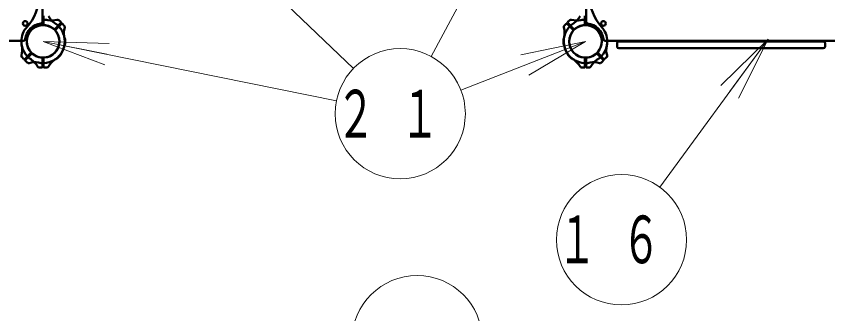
# Model space of a CAD drawing. Units: millimetres on the paper, scale 1:60. Extents: x -385 to 0, y -594 to 267.
# Drawn here: x -256.59 to -219.19, y 102.17 to 115.88 of the extents above; entities that cross this region are included whole.
import ezdxf

# ---------------------------------------------------------------- set-up
doc = ezdxf.new("R2010")
doc.units = ezdxf.units.MM
doc.layers.add('LY_3', color=140, linetype='Continuous', lineweight=50)
doc.styles.add('ＭＳ ゴシック', font='')
doc.styles.get('ＭＳ ゴシック').set_extended_font_data('MS Gothic')

msp = doc.modelspace()

# ---------------------------------------------------------------- linework, layer by layer
at = {"layer": 'LY_3', "color": 7, "lineweight": 13}
for p, q in [((-255.356, 127.217), (-241.056, 113.464)), ((-230.356, 127.217), (-237.47, 114.025)), ((-255.356, 114.717), (-252.416, 114.122)), ((-255.356, 114.717), (-252.317, 114.612)), ((-252.515, 113.632), (-255.356, 114.717)), ((-255.356, 114.717), (-241.834, 111.98)), ((-230.356, 114.717), (-236.099, 112.476)), ((-233.333, 114.092), (-230.356, 114.717)), ((-230.356, 114.717), (-233.151, 113.626)), ((-230.356, 114.717), (-232.969, 113.161)), ((-221.94, 114.812), (-226.923, 107.999)), ((-224.115, 112.686), (-221.94, 114.812)), ((-221.94, 114.812), (-223.711, 112.391)), ((-221.94, 114.812), (-223.308, 112.095))]:
    msp.add_line(p, q, dxfattribs=at)
at = {"layer": 'LY_3'}
for p, q in [((-255.381, 120.967), (-255.381, 115.627)), ((-230.331, 120.967), (-230.331, 115.627)), ((-255.381, 115.498), (-255.381, 116.808)), ((-230.331, 115.498), (-230.331, 116.808)), ((-255.331, 115.498), (-255.331, 115.891)), ((-254.545, 115.613), (-254.634, 115.695)), ((-231.168, 115.613), (-231.079, 115.695)), ((-230.381, 115.498), (-230.381, 115.891)), ((-254.822, 115.287), (-254.544, 115.565)), ((-254.786, 115.252), (-254.509, 115.529)), ((-254.461, 115.529), (-254.378, 115.44)), ((-231.252, 115.529), (-231.335, 115.44)), ((-230.926, 115.252), (-231.204, 115.529)), ((-230.891, 115.287), (-231.169, 115.565)), ((-254.37, 114.884), (-254.368, 114.884)), ((-231.342, 114.884), (-231.345, 114.884)), ((-261.606, 114.742), (-256.267, 114.742)), ((-254.37, 114.55), (-254.368, 114.55)), ((-231.342, 114.55), (-231.345, 114.55)), ((-224.106, 114.742), (-229.446, 114.742)), ((-228.898, 114.484), (-228.898, 114.634)), ((-228.815, 114.717), (-219.398, 114.717)), ((-224.106, 114.742), (-218.767, 114.742)), ((-219.315, 114.484), (-219.315, 114.634)), ((-255.926, 114.182), (-256.204, 113.905)), ((-255.891, 114.147), (-256.169, 113.869)), ((-254.541, 114.138), (-254.539, 114.136)), ((-231.171, 114.138), (-231.173, 114.136)), ((-229.822, 114.147), (-229.544, 113.869)), ((-229.786, 114.182), (-229.509, 113.905)), ((-228.815, 114.4), (-219.398, 114.4)), ((-256.252, 113.906), (-256.341, 114.001)), ((-256.168, 113.821), (-256.072, 113.732)), ((-255.381, 113.936), (-255.381, 113.543)), ((-255.331, 113.936), (-255.331, 113.543)), ((-254.777, 113.902), (-254.775, 113.9)), ((-230.936, 113.902), (-230.938, 113.9)), ((-230.381, 113.936), (-230.381, 113.543)), ((-230.331, 113.936), (-230.331, 113.543)), ((-229.545, 113.821), (-229.641, 113.732)), ((-229.461, 113.906), (-229.371, 114.001)), ((-255.416, 113.51), (-255.537, 113.514)), ((-255.297, 113.51), (-255.166, 113.515)), ((-230.416, 113.51), (-230.547, 113.515)), ((-230.297, 113.51), (-230.176, 113.514))]:
    msp.add_line(p, q, dxfattribs=at)
for centre in [(-256.181, 115.542), (-229.531, 115.542)]:
    msp.add_circle(centre, 0.108, dxfattribs=at)
at = {"layer": 'LY_3', "color": 7, "lineweight": 13}
for centre in [(-238.894, 111.385), (-228.694, 105.578), (-238.115, 100.932)]:
    msp.add_circle(centre, 3, dxfattribs=at)
at = {"layer": 'LY_3'}
for centre, radius, start, end in [((-257.702, 116.845), 2.167, 317.7828, 358.9158), ((-228.011, 116.845), 2.167, 181.0841, 222.2172), ((-255.465, 115.627), 0.0833, 276.7872, 0), ((-255.356, 114.717), 1, 77.7272, 91.4325), ((-254.967, 116.509), 0.833, 257.7272, 287.5412), ((-254.365, 116.259), 0.833, 207.4588, 237.2728), ((-254.69, 115.634), 0.0833, 47, 107.5412), ((-254.568, 115.588), 0.0333, 315, 47), ((-231.145, 115.588), 0.0333, 133, 225), ((-231.022, 115.634), 0.0833, 72.4588, 133), ((-230.746, 116.509), 0.833, 252.4588, 282.2728), ((-231.348, 116.259), 0.833, 302.7272, 332.5412), ((-230.356, 114.717), 1, 88.5675, 102.2728), ((-230.248, 115.627), 0.0833, 180, 263.2128), ((-255.356, 114.717), 1, 137.7828, 180), ((-255.356, 114.717), 0.833, 96.7872, 173.2128), ((-255.356, 114.717), 0.75, 94.2707, 180), ((-255.356, 114.717), 0.75, 135, 220.7293), ((-255.356, 114.717), 0.75, 49.2707, 135), ((-255.415, 115.498), 0.0333, 274.2707, 0), ((-255.298, 115.498), 0.0333, 180, 265.7293), ((-255.356, 114.717), 0.75, 0, 85.7293), ((-254.845, 115.311), 0.0333, 229.2707, 315), ((-255.356, 114.717), 1, 0, 57.2728), ((-254.763, 115.228), 0.0333, 135, 220.7293), ((-254.485, 115.506), 0.0333, 43, 135), ((-253.565, 115.107), 0.833, 162.4588, 192.2728), ((-254.439, 115.383), 0.0833, 342.4588, 43), ((-231.274, 115.383), 0.0833, 137, 197.5412), ((-230.356, 114.717), 1, 122.7272, 180), ((-232.148, 115.107), 0.833, 347.7272, 17.5412), ((-231.228, 115.506), 0.0333, 45, 137), ((-230.356, 114.717), 0.75, 94.2707, 180), ((-230.95, 115.228), 0.0333, 319.2707, 45), ((-230.867, 115.311), 0.0333, 225, 310.7293), ((-230.356, 114.717), 0.75, 45, 130.7293), ((-230.415, 115.498), 0.0333, 274.2707, 0), ((-230.298, 115.498), 0.0333, 180, 265.7293), ((-230.356, 114.717), 0.75, 0, 85.7293), ((-230.356, 114.717), 0.833, 6.7872, 83.2128), ((-230.356, 114.717), 0.75, 319.2707, 45), ((-230.356, 114.717), 1, 0, 42.2172), ((-255.356, 114.717), 0.75, 315, 40.7293), ((-255.356, 114.717), 1, 315, 12.2728), ((-254.368, 114.867), 0.0167, 8.6269, 90), ((-255.356, 114.717), 1.017, 0, 8.6269), ((-230.356, 114.717), 1.017, 171.3731, 180), ((-231.345, 114.867), 0.0167, 90, 171.3731), ((-230.356, 114.717), 1, 167.7272, 225), ((-230.356, 114.717), 0.75, 139.2707, 225), ((-255.356, 114.717), 1, 178.5675, 192.2728), ((-255.356, 114.717), 1, 180, 237.2728), ((-257.148, 114.327), 0.833, 342.4588, 12.2728), ((-256.267, 114.825), 0.0833, 270, 353.2128), ((-255.356, 114.717), 0.75, 180, 265.7293), ((-255.356, 114.717), 0.75, 274.2707, 0), ((-255.356, 114.717), 1, 302.7272, 0), ((-254.368, 114.567), 0.0167, 270, 351.3731), ((-255.356, 114.717), 1.017, 351.3731, 0), ((-230.356, 114.717), 1.017, 180, 188.6269), ((-231.345, 114.567), 0.0167, 188.6269, 270), ((-230.356, 114.717), 1, 180, 237.2728), ((-230.356, 114.717), 0.75, 180, 265.7293), ((-230.356, 114.717), 0.75, 274.2707, 0), ((-230.356, 114.717), 1, 302.7272, 0), ((-229.446, 114.825), 0.0833, 186.7872, 270), ((-228.565, 114.327), 0.833, 167.7272, 197.5412), ((-230.356, 114.717), 1, 347.7272, 1.4325), ((-228.815, 114.634), 0.0833, 90, 180), ((-228.815, 114.484), 0.0833, 180, 270), ((-219.398, 114.634), 0.0833, 0, 90), ((-219.398, 114.484), 0.0833, 270, 0), ((-255.95, 114.206), 0.0333, 315, 40.7293), ((-255.867, 114.123), 0.0333, 49.2707, 135), ((-255.356, 114.717), 0.75, 229.2707, 315), ((-255.356, 114.717), 1.017, 315, 323.6269), ((-254.551, 114.124), 0.0167, 323.6269, 45), ((-231.162, 114.124), 0.0167, 135, 216.3731), ((-230.356, 114.717), 1.017, 216.3731, 225), ((-230.356, 114.717), 0.75, 225, 310.7293), ((-229.845, 114.123), 0.0333, 45, 130.7293), ((-229.763, 114.206), 0.0333, 139.2707, 225), ((-256.274, 114.051), 0.0833, 162.4588, 223), ((-256.228, 113.928), 0.0333, 223, 315), ((-256.145, 113.846), 0.0333, 135, 227), ((-256.022, 113.8), 0.0833, 227, 287.5412), ((-255.746, 112.926), 0.833, 77.7272, 107.5412), ((-256.348, 113.175), 0.833, 27.4588, 57.2728), ((-255.356, 114.717), 1, 257.7272, 315), ((-255.415, 113.936), 0.0333, 0, 85.7293), ((-255.298, 113.936), 0.0333, 94.2707, 180), ((-254.365, 113.175), 0.833, 122.7272, 152.5412), ((-254.763, 113.912), 0.0167, 225, 306.3731), ((-255.356, 114.717), 1.017, 306.3731, 315), ((-230.356, 114.717), 1.017, 225, 233.6269), ((-230.356, 114.717), 1, 225, 282.2728), ((-230.949, 113.912), 0.0167, 233.6269, 315), ((-231.348, 113.175), 0.833, 27.4588, 57.2728), ((-230.415, 113.936), 0.0333, 0, 85.7293), ((-230.298, 113.936), 0.0333, 94.2707, 180), ((-229.967, 112.926), 0.833, 72.4588, 102.2728), ((-229.365, 113.175), 0.833, 122.7272, 152.5412), ((-229.69, 113.8), 0.0833, 252.4588, 313), ((-229.568, 113.846), 0.0333, 313, 45), ((-229.485, 113.928), 0.0333, 225, 317), ((-229.439, 114.051), 0.0833, 317, 17.5412), ((-255.534, 113.597), 0.0833, 207.4588, 268), ((-255.534, 113.597), 0.0833, 207.4588, 268), ((-255.415, 113.543), 0.0333, 268, 0), ((-255.298, 113.543), 0.0333, 180, 272), ((-255.179, 113.597), 0.0833, 272, 332.5412), ((-230.534, 113.597), 0.0833, 207.4588, 268), ((-230.415, 113.543), 0.0333, 268, 0), ((-230.298, 113.543), 0.0333, 180, 272), ((-230.179, 113.597), 0.0833, 272, 332.5412), ((-230.179, 113.597), 0.0833, 272, 332.5412)]:
    msp.add_arc(centre, radius, start, end, dxfattribs=at)

# ---------------------------------------------------------------- texts
at = {"layer": 'LY_3', "color": 7, "char_height": 2.199, "attachment_point": 5, "style": 'ＭＳ ゴシック'}
for s, insert in [('\\T1.64;\\W0.6;２１', (-238.894, 111.385)), ('\\T1.64;\\W0.6;１６', (-228.694, 105.578))]:
    msp.add_mtext(s, dxfattribs=dict(at, insert=insert))

doc.saveas('drawing.dxf')
